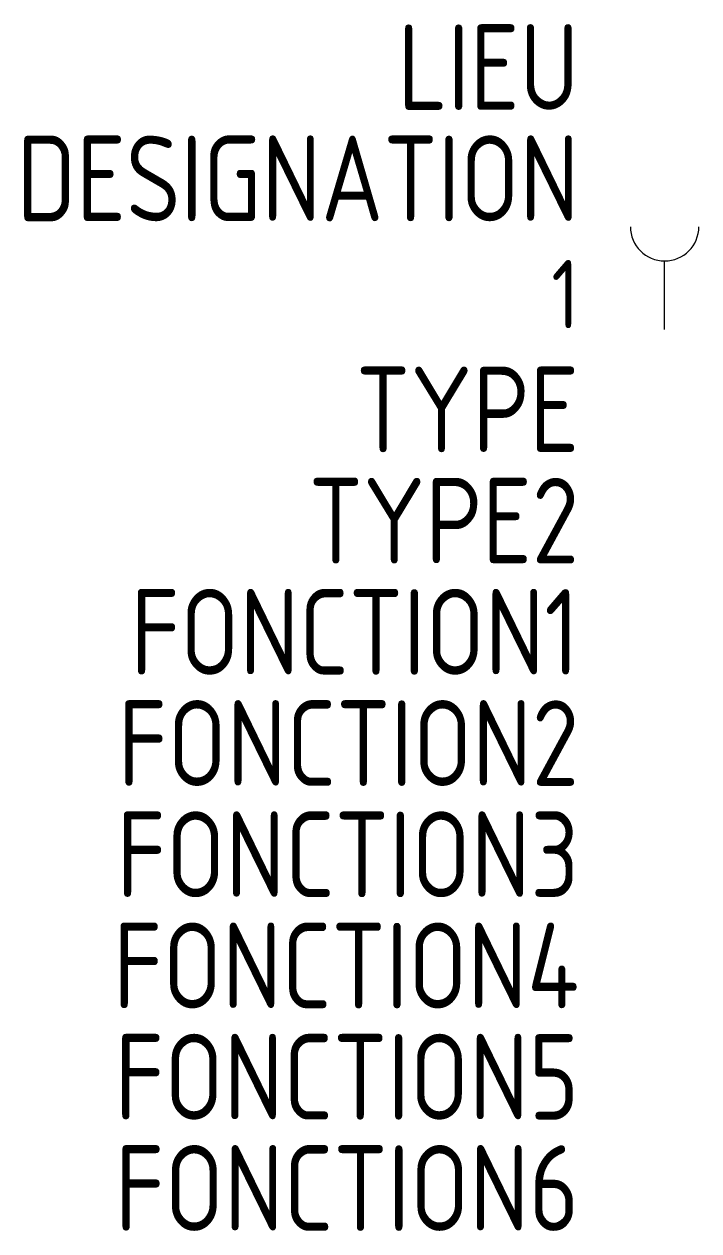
# Model space of a CAD drawing. Header units: millimetres. Extents: x -18.7 to 1, y -26.3 to 8.9.
import ezdxf
from ezdxf.enums import TextEntityAlignment as Align

# ---------------------------------------------------------------- set-up
doc = ezdxf.new("R2010")
doc.units = ezdxf.units.MM
for name, color, linetype in [('SYMB_FIL', 3, 'Continuous'), ('SYMB_FIL_FIN', 1, 'Continuous'), ('SYMB_TXT_CONTACT', 2, 'Continuous'), ('SYMB_TXT_NOM', 3, 'Continuous')]:
    doc.layers.add(name, color=color, linetype=linetype)
doc.styles.add('NET2_5', font='isocp.shx', dxfattribs={"width": 0.9, "height": 2.5})
doc.styles.add('NET_2', font='isocp.shx', dxfattribs={"width": 0.9, "height": 2})

msp = doc.modelspace()

# ---------------------------------------------------------------- linework, layer by layer
at = {"layer": 'SYMB_FIL'}
msp.add_line((0, 0), (0, 2), dxfattribs=at)
at = {"layer": 'SYMB_FIL_FIN'}
msp.add_arc((0, 3), 1, 180, 0, dxfattribs=at)

# ---------------------------------------------------------------- texts
at = {"layer": 'SYMB_TXT_CONTACT', "style": 'NET_2', "width": 0.9, "flags": 8}
msp.add_attdef('1', text='', height=2, dxfattribs=at).set_placement((-2.5, 1.028), align=Align.MIDDLE_RIGHT)
at = {"layer": 'SYMB_TXT_NOM', "style": 'NET2_5', "width": 0.9, "flags": 8}
for tag, text, p in [('LIEU', '', (-2.5, 6.41)), ('DESIGNATION', 'X?', (-2.5, 3.16)), ('TYPE', '', (-2.5, -3.59)), ('TYPE2', '', (-2.5, -6.84)), ('FONCTION1', '', (-2.5, -10.09)), ('FONCTION2', '', (-2.5, -13.34)), ('FONCTION3', '', (-2.5, -16.59)), ('FONCTION4', '', (-2.5, -19.84)), ('FONCTION5', '', (-2.5, -23.09)), ('FONCTION6', '', (-2.5, -26.34))]:
    msp.add_attdef(tag, text=text, height=2.5, dxfattribs=at).set_placement(p, align=Align.RIGHT)

doc.saveas('drawing.dxf')
